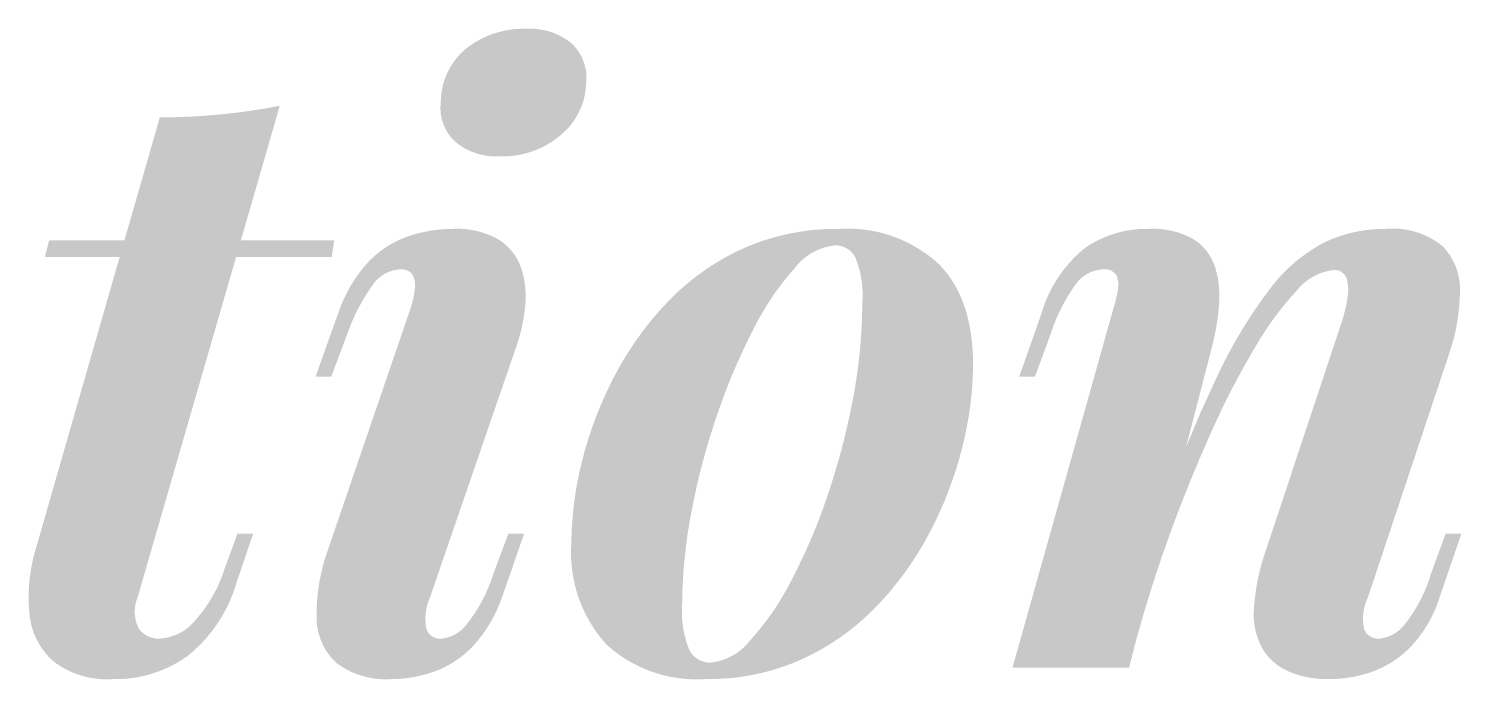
# Model space of a CAD drawing. Header units: millimetres. Extents: x 1235 to 1439, y 1033 to 1126.
# Drawn here: x 1348.49 to 1365.36, y 1067.16 to 1074.82 of the extents above; entities that cross this region are included whole.
import ezdxf

# ---------------------------------------------------------------- set-up
doc = ezdxf.new("R2010")
doc.units = ezdxf.units.MM
doc.layers.add('默认', color=18, linetype='Continuous', true_color=0x000000)

msp = doc.modelspace()

# ---------------------------------------------------------------- hatches: boundary and pattern name
at = {"layer": '默认'}
for points in [[(1353.343, 1073.955), (1353.343, 1073.977), (1353.344, 1074), (1353.345, 1074.022), (1353.348, 1074.045), (1353.35, 1074.067), (1353.354, 1074.09), (1353.358, 1074.113), (1353.362, 1074.135), (1353.368, 1074.158), (1353.374, 1074.18), (1353.38, 1074.203), (1353.388, 1074.225), (1353.396, 1074.247), (1353.404, 1074.268), (1353.413, 1074.29), (1353.423, 1074.311), (1353.434, 1074.332), (1353.445, 1074.353), (1353.456, 1074.373), (1353.468, 1074.393), (1353.481, 1074.413), (1353.494, 1074.432), (1353.508, 1074.451), (1353.522, 1074.469), (1353.537, 1074.487), (1353.552, 1074.504), (1353.567, 1074.521), (1353.583, 1074.537), (1353.6, 1074.553), (1353.616, 1074.568), (1353.633, 1074.583), (1353.65, 1074.597), (1353.668, 1074.611), (1353.687, 1074.624), (1353.706, 1074.637), (1353.725, 1074.65), (1353.744, 1074.662), (1353.764, 1074.674), (1353.784, 1074.685), (1353.804, 1074.697), (1353.825, 1074.707), (1353.846, 1074.717), (1353.867, 1074.727), (1353.888, 1074.737), (1353.91, 1074.746), (1353.931, 1074.754), (1353.953, 1074.762), (1353.975, 1074.769), (1353.998, 1074.776), (1354.02, 1074.783), (1354.042, 1074.789), (1354.065, 1074.795), (1354.088, 1074.8), (1354.111, 1074.804), (1354.133, 1074.808), (1354.156, 1074.812), (1354.179, 1074.815), (1354.202, 1074.818), (1354.225, 1074.82), (1354.248, 1074.821), (1354.271, 1074.822), (1354.294, 1074.823), (1354.317, 1074.823), (1354.339, 1074.823), (1354.357, 1074.824), (1354.375, 1074.825), (1354.393, 1074.825), (1354.411, 1074.825), (1354.43, 1074.824), (1354.448, 1074.823), (1354.466, 1074.821), (1354.484, 1074.82), (1354.503, 1074.817), (1354.521, 1074.814), (1354.539, 1074.811), (1354.557, 1074.807), (1354.575, 1074.803), (1354.593, 1074.799), (1354.611, 1074.794), (1354.629, 1074.788), (1354.646, 1074.783), (1354.664, 1074.776), (1354.681, 1074.77), (1354.698, 1074.763), (1354.715, 1074.755), (1354.732, 1074.747), (1354.748, 1074.739), (1354.765, 1074.731), (1354.781, 1074.722), (1354.796, 1074.712), (1354.812, 1074.703), (1354.827, 1074.693), (1354.842, 1074.682), (1354.857, 1074.672), (1354.871, 1074.661), (1354.885, 1074.65), (1354.896, 1074.639), (1354.907, 1074.627), (1354.918, 1074.615), (1354.928, 1074.603), (1354.939, 1074.591), (1354.948, 1074.578), (1354.958, 1074.565), (1354.967, 1074.551), (1354.976, 1074.537), (1354.984, 1074.523), (1354.992, 1074.509), (1354.999, 1074.494), (1355.007, 1074.479), (1355.013, 1074.464), (1355.02, 1074.449), (1355.025, 1074.433), (1355.031, 1074.418), (1355.035, 1074.402), (1355.04, 1074.386), (1355.044, 1074.37), (1355.047, 1074.354), (1355.05, 1074.337), (1355.053, 1074.321), (1355.055, 1074.305), (1355.056, 1074.289), (1355.057, 1074.272), (1355.058, 1074.256), (1355.058, 1074.24), (1355.057, 1074.224), (1355.056, 1074.208), (1355.055, 1074.192), (1355.053, 1074.177), (1355.052, 1074.155), (1355.051, 1074.134), (1355.049, 1074.112), (1355.046, 1074.09), (1355.042, 1074.068), (1355.038, 1074.046), (1355.034, 1074.025), (1355.029, 1074.003), (1355.023, 1073.981), (1355.017, 1073.96), (1355.01, 1073.939), (1355.002, 1073.917), (1354.994, 1073.896), (1354.985, 1073.876), (1354.976, 1073.855), (1354.966, 1073.835), (1354.955, 1073.815), (1354.944, 1073.795), (1354.933, 1073.776), (1354.921, 1073.757), (1354.908, 1073.738), (1354.895, 1073.719), (1354.882, 1073.702), (1354.868, 1073.684), (1354.854, 1073.667), (1354.839, 1073.65), (1354.824, 1073.634), (1354.808, 1073.619), (1354.792, 1073.603), (1354.776, 1073.589), (1354.76, 1073.575), (1354.743, 1073.561), (1354.725, 1073.546), (1354.707, 1073.532), (1354.688, 1073.519), (1354.669, 1073.505), (1354.65, 1073.492), (1354.63, 1073.48), (1354.61, 1073.468), (1354.589, 1073.456), (1354.569, 1073.444), (1354.548, 1073.434), (1354.526, 1073.423), (1354.505, 1073.413), (1354.483, 1073.404), (1354.461, 1073.395), (1354.439, 1073.386), (1354.417, 1073.378), (1354.394, 1073.371), (1354.372, 1073.364), (1354.349, 1073.357), (1354.326, 1073.351), (1354.303, 1073.346), (1354.28, 1073.341), (1354.256, 1073.337), (1354.233, 1073.333), (1354.21, 1073.329), (1354.187, 1073.327), (1354.163, 1073.324), (1354.14, 1073.322), (1354.117, 1073.321), (1354.094, 1073.32), (1354.07, 1073.32), (1354.047, 1073.321), (1354.03, 1073.32), (1354.012, 1073.319), (1353.994, 1073.319), (1353.976, 1073.319), (1353.958, 1073.32), (1353.941, 1073.321), (1353.923, 1073.323), (1353.905, 1073.324), (1353.887, 1073.327), (1353.869, 1073.33), (1353.851, 1073.333), (1353.833, 1073.337), (1353.815, 1073.341), (1353.798, 1073.345), (1353.78, 1073.35), (1353.763, 1073.356), (1353.745, 1073.362), (1353.728, 1073.368), (1353.711, 1073.374), (1353.694, 1073.382), (1353.678, 1073.389), (1353.661, 1073.397), (1353.645, 1073.405), (1353.629, 1073.413), (1353.613, 1073.422), (1353.598, 1073.432), (1353.583, 1073.441), (1353.568, 1073.451), (1353.553, 1073.461), (1353.539, 1073.472), (1353.525, 1073.483), (1353.511, 1073.494), (1353.5, 1073.504), (1353.489, 1073.516), (1353.479, 1073.527), (1353.468, 1073.539), (1353.458, 1073.551), (1353.449, 1073.563), (1353.439, 1073.576), (1353.43, 1073.589), (1353.421, 1073.603), (1353.413, 1073.617), (1353.405, 1073.631), (1353.398, 1073.645), (1353.391, 1073.659), (1353.384, 1073.674), (1353.378, 1073.689), (1353.372, 1073.704), (1353.367, 1073.72), (1353.362, 1073.735), (1353.357, 1073.751), (1353.353, 1073.766), (1353.35, 1073.782), (1353.347, 1073.798), (1353.344, 1073.814), (1353.342, 1073.83), (1353.341, 1073.846), (1353.34, 1073.861), (1353.339, 1073.877), (1353.339, 1073.893), (1353.339, 1073.909), (1353.34, 1073.924), (1353.341, 1073.94)], [(1351.447, 1073.916), (1350.989, 1072.33), (1352.088, 1072.33), (1352.058, 1072.135), (1350.933, 1072.135), (1349.774, 1068.127), (1349.769, 1068.116), (1349.765, 1068.105), (1349.762, 1068.094), (1349.758, 1068.083), (1349.755, 1068.071), (1349.752, 1068.06), (1349.749, 1068.048), (1349.747, 1068.037), (1349.745, 1068.025), (1349.743, 1068.013), (1349.742, 1068.001), (1349.741, 1067.989), (1349.74, 1067.977), (1349.74, 1067.965), (1349.74, 1067.953), (1349.74, 1067.941), (1349.741, 1067.928), (1349.742, 1067.916), (1349.743, 1067.904), (1349.745, 1067.892), (1349.747, 1067.881), (1349.749, 1067.869), (1349.751, 1067.857), (1349.754, 1067.845), (1349.758, 1067.834), (1349.761, 1067.823), (1349.765, 1067.811), (1349.769, 1067.8), (1349.774, 1067.789), (1349.778, 1067.779), (1349.783, 1067.768), (1349.788, 1067.758), (1349.793, 1067.751), (1349.799, 1067.744), (1349.804, 1067.738), (1349.81, 1067.731), (1349.816, 1067.725), (1349.823, 1067.718), (1349.829, 1067.712), (1349.836, 1067.707), (1349.843, 1067.701), (1349.85, 1067.695), (1349.857, 1067.69), (1349.865, 1067.685), (1349.872, 1067.68), (1349.88, 1067.676), (1349.888, 1067.671), (1349.896, 1067.667), (1349.905, 1067.664), (1349.913, 1067.66), (1349.921, 1067.657), (1349.93, 1067.654), (1349.939, 1067.651), (1349.947, 1067.649), (1349.956, 1067.647), (1349.965, 1067.645), (1349.974, 1067.643), (1349.982, 1067.642), (1349.991, 1067.641), (1350, 1067.64), (1350.009, 1067.64), (1350.017, 1067.64), (1350.026, 1067.64), (1350.035, 1067.64), (1350.049, 1067.641), (1350.063, 1067.643), (1350.077, 1067.644), (1350.091, 1067.647), (1350.106, 1067.649), (1350.12, 1067.652), (1350.134, 1067.655), (1350.148, 1067.659), (1350.162, 1067.663), (1350.176, 1067.667), (1350.19, 1067.672), (1350.204, 1067.677), (1350.218, 1067.682), (1350.231, 1067.688), (1350.245, 1067.694), (1350.258, 1067.7), (1350.271, 1067.707), (1350.284, 1067.714), (1350.297, 1067.722), (1350.31, 1067.729), (1350.322, 1067.737), (1350.334, 1067.746), (1350.346, 1067.754), (1350.358, 1067.763), (1350.369, 1067.772), (1350.38, 1067.782), (1350.391, 1067.791), (1350.402, 1067.801), (1350.412, 1067.811), (1350.422, 1067.821), (1350.432, 1067.832), (1350.441, 1067.842), (1350.471, 1067.877), (1350.5, 1067.912), (1350.529, 1067.947), (1350.556, 1067.984), (1350.582, 1068.022), (1350.608, 1068.06), (1350.632, 1068.099), (1350.655, 1068.138), (1350.677, 1068.178), (1350.699, 1068.219), (1350.719, 1068.26), (1350.737, 1068.302), (1350.755, 1068.344), (1350.772, 1068.387), (1350.787, 1068.43), (1350.801, 1068.473), (1350.949, 1068.876), (1351.134, 1068.876), (1350.941, 1068.309), (1350.932, 1068.278), (1350.922, 1068.247), (1350.912, 1068.216), (1350.901, 1068.186), (1350.889, 1068.155), (1350.877, 1068.125), (1350.864, 1068.094), (1350.851, 1068.064), (1350.837, 1068.034), (1350.822, 1068.005), (1350.807, 1067.975), (1350.791, 1067.946), (1350.775, 1067.917), (1350.758, 1067.889), (1350.741, 1067.861), (1350.723, 1067.833), (1350.704, 1067.805), (1350.685, 1067.778), (1350.666, 1067.751), (1350.646, 1067.725), (1350.625, 1067.699), (1350.604, 1067.673), (1350.583, 1067.648), (1350.561, 1067.624), (1350.538, 1067.599), (1350.516, 1067.576), (1350.492, 1067.552), (1350.469, 1067.53), (1350.445, 1067.507), (1350.421, 1067.485), (1350.396, 1067.464), (1350.371, 1067.443), (1350.347, 1067.426), (1350.323, 1067.41), (1350.299, 1067.393), (1350.274, 1067.378), (1350.248, 1067.362), (1350.223, 1067.348), (1350.197, 1067.333), (1350.17, 1067.32), (1350.144, 1067.306), (1350.117, 1067.294), (1350.089, 1067.282), (1350.062, 1067.27), (1350.034, 1067.259), (1350.006, 1067.248), (1349.977, 1067.239), (1349.949, 1067.229), (1349.92, 1067.221), (1349.891, 1067.212), (1349.862, 1067.205), (1349.833, 1067.198), (1349.804, 1067.192), (1349.774, 1067.186), (1349.745, 1067.181), (1349.715, 1067.177), (1349.686, 1067.173), (1349.656, 1067.17), (1349.627, 1067.167), (1349.597, 1067.165), (1349.568, 1067.164), (1349.538, 1067.163), (1349.509, 1067.163), (1349.48, 1067.163), (1349.457, 1067.162), (1349.435, 1067.161), (1349.412, 1067.161), (1349.389, 1067.161), (1349.366, 1067.162), (1349.343, 1067.163), (1349.32, 1067.165), (1349.297, 1067.167), (1349.274, 1067.17), (1349.251, 1067.173), (1349.228, 1067.177), (1349.205, 1067.181), (1349.183, 1067.186), (1349.16, 1067.192), (1349.137, 1067.197), (1349.115, 1067.204), (1349.093, 1067.211), (1349.071, 1067.218), (1349.049, 1067.226), (1349.027, 1067.234), (1349.006, 1067.243), (1348.984, 1067.252), (1348.963, 1067.262), (1348.942, 1067.272), (1348.922, 1067.283), (1348.902, 1067.294), (1348.882, 1067.305), (1348.862, 1067.317), (1348.843, 1067.33), (1348.824, 1067.342), (1348.805, 1067.355), (1348.787, 1067.369), (1348.772, 1067.382), (1348.758, 1067.395), (1348.744, 1067.409), (1348.73, 1067.423), (1348.716, 1067.438), (1348.703, 1067.453), (1348.69, 1067.468), (1348.678, 1067.484), (1348.665, 1067.5), (1348.653, 1067.516), (1348.642, 1067.532), (1348.631, 1067.549), (1348.62, 1067.567), (1348.61, 1067.584), (1348.6, 1067.602), (1348.59, 1067.62), (1348.581, 1067.638), (1348.573, 1067.656), (1348.564, 1067.675), (1348.557, 1067.694), (1348.549, 1067.713), (1348.543, 1067.732), (1348.536, 1067.751), (1348.531, 1067.77), (1348.525, 1067.789), (1348.52, 1067.809), (1348.516, 1067.828), (1348.512, 1067.848), (1348.509, 1067.867), (1348.506, 1067.887), (1348.503, 1067.907), (1348.501, 1067.926), (1348.497, 1067.975), (1348.493, 1068.025), (1348.491, 1068.074), (1348.491, 1068.124), (1348.491, 1068.174), (1348.493, 1068.224), (1348.496, 1068.273), (1348.5, 1068.323), (1348.506, 1068.373), (1348.513, 1068.422), (1348.521, 1068.471), (1348.53, 1068.52), (1348.54, 1068.569), (1348.552, 1068.617), (1348.565, 1068.665), (1348.579, 1068.712), (1349.562, 1072.135), (1348.682, 1072.135), (1348.731, 1072.33), (1349.618, 1072.33), (1350.035, 1073.78), (1350.212, 1073.782), (1350.39, 1073.788), (1350.567, 1073.799), (1350.744, 1073.814), (1350.921, 1073.833), (1351.097, 1073.857), (1351.273, 1073.884)], [(1352.132, 1071.464), (1352.146, 1071.505), (1352.162, 1071.546), (1352.178, 1071.587), (1352.195, 1071.627), (1352.214, 1071.667), (1352.233, 1071.706), (1352.254, 1071.745), (1352.275, 1071.783), (1352.297, 1071.821), (1352.321, 1071.858), (1352.345, 1071.894), (1352.37, 1071.93), (1352.396, 1071.965), (1352.423, 1072), (1352.451, 1072.033), (1352.48, 1072.066), (1352.504, 1072.092), (1352.529, 1072.116), (1352.555, 1072.14), (1352.582, 1072.164), (1352.609, 1072.186), (1352.637, 1072.208), (1352.666, 1072.229), (1352.695, 1072.249), (1352.725, 1072.268), (1352.756, 1072.286), (1352.787, 1072.303), (1352.818, 1072.319), (1352.85, 1072.335), (1352.882, 1072.349), (1352.915, 1072.362), (1352.948, 1072.375), (1352.98, 1072.386), (1353.013, 1072.396), (1353.045, 1072.406), (1353.078, 1072.415), (1353.112, 1072.423), (1353.145, 1072.43), (1353.179, 1072.437), (1353.212, 1072.443), (1353.246, 1072.449), (1353.28, 1072.453), (1353.314, 1072.457), (1353.348, 1072.461), (1353.382, 1072.463), (1353.417, 1072.465), (1353.451, 1072.466), (1353.485, 1072.466), (1353.502, 1072.467), (1353.519, 1072.468), (1353.537, 1072.468), (1353.554, 1072.468), (1353.572, 1072.467), (1353.589, 1072.467), (1353.607, 1072.466), (1353.624, 1072.464), (1353.642, 1072.463), (1353.659, 1072.461), (1353.677, 1072.458), (1353.694, 1072.456), (1353.712, 1072.453), (1353.729, 1072.449), (1353.746, 1072.446), (1353.764, 1072.442), (1353.781, 1072.438), (1353.798, 1072.433), (1353.815, 1072.428), (1353.832, 1072.423), (1353.848, 1072.418), (1353.865, 1072.412), (1353.882, 1072.406), (1353.898, 1072.4), (1353.914, 1072.393), (1353.931, 1072.387), (1353.947, 1072.379), (1353.962, 1072.372), (1353.978, 1072.364), (1353.993, 1072.356), (1354.009, 1072.348), (1354.024, 1072.34), (1354.035, 1072.333), (1354.046, 1072.325), (1354.057, 1072.318), (1354.068, 1072.31), (1354.078, 1072.302), (1354.089, 1072.293), (1354.099, 1072.285), (1354.109, 1072.276), (1354.119, 1072.267), (1354.129, 1072.258), (1354.138, 1072.248), (1354.148, 1072.239), (1354.157, 1072.229), (1354.166, 1072.219), (1354.175, 1072.209), (1354.183, 1072.198), (1354.191, 1072.187), (1354.2, 1072.177), (1354.207, 1072.166), (1354.215, 1072.155), (1354.222, 1072.143), (1354.23, 1072.132), (1354.236, 1072.12), (1354.243, 1072.109), (1354.249, 1072.097), (1354.256, 1072.085), (1354.261, 1072.073), (1354.267, 1072.061), (1354.272, 1072.049), (1354.277, 1072.036), (1354.282, 1072.024), (1354.287, 1072.012), (1354.295, 1071.985), (1354.303, 1071.959), (1354.31, 1071.932), (1354.317, 1071.905), (1354.322, 1071.877), (1354.327, 1071.85), (1354.332, 1071.822), (1354.335, 1071.795), (1354.338, 1071.767), (1354.34, 1071.739), (1354.341, 1071.711), (1354.342, 1071.683), (1354.342, 1071.655), (1354.341, 1071.627), (1354.34, 1071.6), (1354.337, 1071.572), (1354.331, 1071.512), (1354.324, 1071.453), (1354.314, 1071.394), (1354.303, 1071.335), (1354.29, 1071.276), (1354.275, 1071.218), (1354.258, 1071.161), (1354.24, 1071.104), (1353.216, 1068.127), (1353.212, 1068.116), (1353.207, 1068.105), (1353.203, 1068.094), (1353.199, 1068.083), (1353.195, 1068.072), (1353.191, 1068.06), (1353.188, 1068.049), (1353.184, 1068.038), (1353.181, 1068.026), (1353.178, 1068.014), (1353.176, 1068.003), (1353.173, 1067.991), (1353.171, 1067.979), (1353.169, 1067.967), (1353.168, 1067.955), (1353.166, 1067.944), (1353.165, 1067.932), (1353.164, 1067.92), (1353.163, 1067.908), (1353.162, 1067.896), (1353.162, 1067.884), (1353.162, 1067.872), (1353.162, 1067.86), (1353.163, 1067.848), (1353.163, 1067.836), (1353.164, 1067.824), (1353.165, 1067.812), (1353.166, 1067.8), (1353.168, 1067.789), (1353.169, 1067.777), (1353.171, 1067.765), (1353.174, 1067.754), (1353.175, 1067.751), (1353.176, 1067.748), (1353.177, 1067.745), (1353.178, 1067.742), (1353.18, 1067.738), (1353.181, 1067.735), (1353.183, 1067.732), (1353.184, 1067.729), (1353.186, 1067.726), (1353.187, 1067.723), (1353.189, 1067.72), (1353.191, 1067.717), (1353.193, 1067.714), (1353.195, 1067.712), (1353.197, 1067.709), (1353.199, 1067.706), (1353.201, 1067.703), (1353.204, 1067.7), (1353.206, 1067.698), (1353.208, 1067.695), (1353.211, 1067.692), (1353.213, 1067.69), (1353.216, 1067.687), (1353.218, 1067.685), (1353.221, 1067.682), (1353.224, 1067.68), (1353.227, 1067.677), (1353.229, 1067.675), (1353.232, 1067.673), (1353.235, 1067.671), (1353.238, 1067.669), (1353.241, 1067.667), (1353.244, 1067.665), (1353.248, 1067.663), (1353.251, 1067.661), (1353.254, 1067.659), (1353.257, 1067.658), (1353.26, 1067.656), (1353.264, 1067.654), (1353.267, 1067.653), (1353.27, 1067.652), (1353.274, 1067.65), (1353.277, 1067.649), (1353.281, 1067.648), (1353.284, 1067.647), (1353.287, 1067.646), (1353.291, 1067.645), (1353.294, 1067.644), (1353.298, 1067.643), (1353.301, 1067.642), (1353.305, 1067.642), (1353.308, 1067.641), (1353.312, 1067.641), (1353.315, 1067.64), (1353.318, 1067.64), (1353.322, 1067.64), (1353.325, 1067.64), (1353.329, 1067.639), (1353.332, 1067.639), (1353.335, 1067.639), (1353.339, 1067.639), (1353.342, 1067.64), (1353.345, 1067.64), (1353.349, 1067.64), (1353.358, 1067.641), (1353.368, 1067.642), (1353.378, 1067.644), (1353.388, 1067.646), (1353.398, 1067.648), (1353.408, 1067.65), (1353.418, 1067.653), (1353.428, 1067.656), (1353.438, 1067.659), (1353.447, 1067.662), (1353.457, 1067.665), (1353.466, 1067.669), (1353.476, 1067.673), (1353.485, 1067.677), (1353.495, 1067.682), (1353.504, 1067.686), (1353.513, 1067.691), (1353.522, 1067.696), (1353.531, 1067.702), (1353.539, 1067.707), (1353.548, 1067.713), (1353.556, 1067.719), (1353.565, 1067.725), (1353.573, 1067.731), (1353.581, 1067.737), (1353.588, 1067.744), (1353.596, 1067.751), (1353.603, 1067.758), (1353.61, 1067.765), (1353.617, 1067.772), (1353.624, 1067.779), (1353.631, 1067.787), (1353.658, 1067.821), (1353.685, 1067.856), (1353.71, 1067.892), (1353.735, 1067.928), (1353.759, 1067.965), (1353.782, 1068.003), (1353.805, 1068.041), (1353.826, 1068.08), (1353.846, 1068.119), (1353.866, 1068.159), (1353.884, 1068.199), (1353.902, 1068.239), (1353.918, 1068.28), (1353.934, 1068.322), (1353.948, 1068.363), (1353.962, 1068.405), (1354.139, 1068.876), (1354.324, 1068.876), (1354.077, 1068.165), (1354.062, 1068.123), (1354.047, 1068.082), (1354.031, 1068.04), (1354.013, 1067.999), (1353.995, 1067.959), (1353.975, 1067.919), (1353.954, 1067.879), (1353.932, 1067.84), (1353.909, 1067.801), (1353.886, 1067.764), (1353.861, 1067.727), (1353.835, 1067.69), (1353.808, 1067.654), (1353.78, 1067.62), (1353.752, 1067.586), (1353.722, 1067.552), (1353.698, 1067.528), (1353.673, 1067.504), (1353.648, 1067.48), (1353.621, 1067.457), (1353.594, 1067.435), (1353.566, 1067.414), (1353.538, 1067.394), (1353.509, 1067.374), (1353.479, 1067.355), (1353.449, 1067.337), (1353.419, 1067.321), (1353.388, 1067.304), (1353.356, 1067.289), (1353.325, 1067.275), (1353.292, 1067.262), (1353.26, 1067.25), (1353.23, 1067.24), (1353.2, 1067.23), (1353.17, 1067.221), (1353.139, 1067.213), (1353.108, 1067.205), (1353.077, 1067.198), (1353.046, 1067.191), (1353.015, 1067.186), (1352.984, 1067.181), (1352.952, 1067.176), (1352.921, 1067.172), (1352.889, 1067.169), (1352.858, 1067.167), (1352.826, 1067.165), (1352.795, 1067.164), (1352.763, 1067.163), (1352.742, 1067.162), (1352.721, 1067.161), (1352.7, 1067.161), (1352.679, 1067.161), (1352.657, 1067.161), (1352.636, 1067.163), (1352.615, 1067.164), (1352.594, 1067.166), (1352.572, 1067.168), (1352.551, 1067.171), (1352.53, 1067.175), (1352.509, 1067.179), (1352.488, 1067.183), (1352.467, 1067.188), (1352.446, 1067.193), (1352.425, 1067.199), (1352.404, 1067.205), (1352.384, 1067.212), (1352.363, 1067.219), (1352.343, 1067.227), (1352.323, 1067.235), (1352.303, 1067.243), (1352.284, 1067.252), (1352.264, 1067.261), (1352.245, 1067.271), (1352.227, 1067.281), (1352.208, 1067.291), (1352.19, 1067.302), (1352.172, 1067.313), (1352.154, 1067.325), (1352.137, 1067.337), (1352.12, 1067.349), (1352.106, 1067.362), (1352.093, 1067.374), (1352.08, 1067.388), (1352.067, 1067.401), (1352.055, 1067.415), (1352.043, 1067.43), (1352.031, 1067.444), (1352.02, 1067.46), (1352.009, 1067.475), (1351.998, 1067.491), (1351.988, 1067.507), (1351.978, 1067.523), (1351.969, 1067.54), (1351.96, 1067.557), (1351.952, 1067.574), (1351.944, 1067.591), (1351.936, 1067.609), (1351.929, 1067.627), (1351.922, 1067.645), (1351.916, 1067.663), (1351.911, 1067.681), (1351.905, 1067.699), (1351.901, 1067.718), (1351.897, 1067.736), (1351.893, 1067.755), (1351.89, 1067.773), (1351.887, 1067.792), (1351.885, 1067.81), (1351.883, 1067.829), (1351.882, 1067.847), (1351.882, 1067.866), (1351.881, 1067.884), (1351.881, 1067.937), (1351.882, 1067.989), (1351.884, 1068.042), (1351.887, 1068.095), (1351.892, 1068.148), (1351.898, 1068.2), (1351.905, 1068.253), (1351.913, 1068.305), (1351.923, 1068.357), (1351.934, 1068.409), (1351.946, 1068.46), (1351.959, 1068.512), (1351.973, 1068.563), (1351.989, 1068.613), (1352.006, 1068.663), (1352.023, 1068.712), (1352.977, 1071.503), (1352.996, 1071.562), (1353.004, 1071.59), (1353.011, 1071.617), (1353.018, 1071.643), (1353.023, 1071.668), (1353.028, 1071.693), (1353.032, 1071.716), (1353.035, 1071.738), (1353.037, 1071.76), (1353.038, 1071.77), (1353.038, 1071.78), (1353.038, 1071.79), (1353.039, 1071.799), (1353.038, 1071.809), (1353.038, 1071.818), (1353.038, 1071.827), (1353.037, 1071.836), (1353.036, 1071.844), (1353.035, 1071.852), (1353.034, 1071.86), (1353.032, 1071.868), (1353.03, 1071.875), (1353.029, 1071.879), (1353.028, 1071.883), (1353.027, 1071.886), (1353.026, 1071.89), (1353.025, 1071.893), (1353.024, 1071.896), (1353.022, 1071.9), (1353.021, 1071.903), (1353.02, 1071.906), (1353.018, 1071.909), (1353.017, 1071.912), (1353.015, 1071.915), (1353.013, 1071.918), (1353.012, 1071.921), (1353.01, 1071.924), (1353.008, 1071.927), (1353.007, 1071.929), (1353.005, 1071.932), (1353.003, 1071.935), (1353.001, 1071.937), (1352.999, 1071.94), (1352.997, 1071.942), (1352.995, 1071.944), (1352.992, 1071.947), (1352.99, 1071.949), (1352.988, 1071.951), (1352.985, 1071.953), (1352.983, 1071.955), (1352.981, 1071.957), (1352.978, 1071.959), (1352.976, 1071.961), (1352.973, 1071.963), (1352.97, 1071.964), (1352.968, 1071.966), (1352.965, 1071.968), (1352.962, 1071.969), (1352.959, 1071.971), (1352.956, 1071.972), (1352.953, 1071.974), (1352.95, 1071.975), (1352.947, 1071.976), (1352.944, 1071.978), (1352.941, 1071.979), (1352.937, 1071.98), (1352.934, 1071.981), (1352.931, 1071.982), (1352.927, 1071.983), (1352.924, 1071.984), (1352.92, 1071.984), (1352.917, 1071.985), (1352.913, 1071.986), (1352.91, 1071.986), (1352.906, 1071.987), (1352.902, 1071.988), (1352.894, 1071.988), (1352.886, 1071.989), (1352.878, 1071.989), (1352.87, 1071.989), (1352.858, 1071.989), (1352.847, 1071.988), (1352.835, 1071.986), (1352.824, 1071.985), (1352.812, 1071.983), (1352.8, 1071.981), (1352.789, 1071.978), (1352.777, 1071.975), (1352.766, 1071.972), (1352.754, 1071.968), (1352.743, 1071.964), (1352.732, 1071.959), (1352.721, 1071.955), (1352.71, 1071.95), (1352.699, 1071.944), (1352.688, 1071.939), (1352.677, 1071.933), (1352.667, 1071.927), (1352.657, 1071.92), (1352.647, 1071.913), (1352.637, 1071.906), (1352.628, 1071.899), (1352.618, 1071.891), (1352.609, 1071.883), (1352.601, 1071.875), (1352.592, 1071.867), (1352.584, 1071.858), (1352.576, 1071.85), (1352.568, 1071.841), (1352.561, 1071.832), (1352.554, 1071.823), (1352.547, 1071.813), (1352.523, 1071.78), (1352.499, 1071.745), (1352.477, 1071.711), (1352.454, 1071.675), (1352.433, 1071.64), (1352.412, 1071.604), (1352.392, 1071.567), (1352.372, 1071.53), (1352.353, 1071.493), (1352.335, 1071.456), (1352.318, 1071.418), (1352.301, 1071.38), (1352.285, 1071.341), (1352.27, 1071.303), (1352.255, 1071.264), (1352.241, 1071.225), (1352.053, 1070.725), (1351.868, 1070.725)], [(1360.413, 1071.464), (1360.421, 1071.492), (1360.43, 1071.52), (1360.439, 1071.548), (1360.449, 1071.576), (1360.46, 1071.603), (1360.471, 1071.631), (1360.482, 1071.658), (1360.495, 1071.685), (1360.507, 1071.712), (1360.521, 1071.738), (1360.534, 1071.765), (1360.548, 1071.791), (1360.563, 1071.817), (1360.579, 1071.843), (1360.594, 1071.868), (1360.611, 1071.893), (1360.627, 1071.918), (1360.645, 1071.942), (1360.662, 1071.966), (1360.68, 1071.99), (1360.699, 1072.013), (1360.718, 1072.036), (1360.737, 1072.059), (1360.757, 1072.081), (1360.777, 1072.103), (1360.798, 1072.124), (1360.819, 1072.145), (1360.84, 1072.165), (1360.862, 1072.185), (1360.884, 1072.205), (1360.906, 1072.224), (1360.929, 1072.242), (1360.949, 1072.256), (1360.969, 1072.269), (1360.99, 1072.282), (1361.011, 1072.295), (1361.033, 1072.307), (1361.055, 1072.319), (1361.077, 1072.33), (1361.099, 1072.341), (1361.121, 1072.352), (1361.144, 1072.362), (1361.167, 1072.372), (1361.19, 1072.381), (1361.214, 1072.39), (1361.237, 1072.398), (1361.261, 1072.406), (1361.285, 1072.413), (1361.309, 1072.42), (1361.333, 1072.427), (1361.357, 1072.433), (1361.381, 1072.438), (1361.406, 1072.443), (1361.43, 1072.448), (1361.455, 1072.452), (1361.479, 1072.455), (1361.504, 1072.458), (1361.529, 1072.461), (1361.553, 1072.463), (1361.578, 1072.465), (1361.602, 1072.466), (1361.627, 1072.466), (1361.651, 1072.467), (1361.676, 1072.466), (1361.693, 1072.467), (1361.71, 1072.468), (1361.727, 1072.468), (1361.744, 1072.468), (1361.762, 1072.468), (1361.779, 1072.467), (1361.796, 1072.466), (1361.813, 1072.465), (1361.831, 1072.463), (1361.848, 1072.461), (1361.865, 1072.459), (1361.882, 1072.456), (1361.899, 1072.453), (1361.916, 1072.45), (1361.933, 1072.447), (1361.95, 1072.443), (1361.967, 1072.439), (1361.984, 1072.434), (1362.001, 1072.43), (1362.018, 1072.425), (1362.034, 1072.419), (1362.051, 1072.414), (1362.067, 1072.408), (1362.083, 1072.402), (1362.099, 1072.395), (1362.115, 1072.389), (1362.131, 1072.382), (1362.146, 1072.374), (1362.162, 1072.367), (1362.177, 1072.359), (1362.192, 1072.351), (1362.207, 1072.343), (1362.218, 1072.336), (1362.229, 1072.328), (1362.239, 1072.321), (1362.25, 1072.313), (1362.26, 1072.305), (1362.27, 1072.297), (1362.28, 1072.288), (1362.29, 1072.28), (1362.299, 1072.271), (1362.309, 1072.261), (1362.318, 1072.252), (1362.327, 1072.242), (1362.336, 1072.232), (1362.345, 1072.222), (1362.353, 1072.212), (1362.361, 1072.202), (1362.369, 1072.191), (1362.377, 1072.18), (1362.385, 1072.17), (1362.392, 1072.158), (1362.399, 1072.147), (1362.406, 1072.136), (1362.412, 1072.124), (1362.418, 1072.113), (1362.424, 1072.101), (1362.43, 1072.089), (1362.435, 1072.077), (1362.44, 1072.065), (1362.445, 1072.053), (1362.45, 1072.041), (1362.454, 1072.029), (1362.458, 1072.017), (1362.466, 1071.99), (1362.473, 1071.963), (1362.48, 1071.936), (1362.486, 1071.909), (1362.491, 1071.882), (1362.496, 1071.854), (1362.499, 1071.826), (1362.503, 1071.799), (1362.505, 1071.771), (1362.507, 1071.743), (1362.509, 1071.715), (1362.509, 1071.687), (1362.509, 1071.659), (1362.508, 1071.631), (1362.507, 1071.604), (1362.505, 1071.576), (1362.5, 1071.516), (1362.494, 1071.457), (1362.486, 1071.398), (1362.477, 1071.338), (1362.467, 1071.279), (1362.455, 1071.221), (1362.443, 1071.162), (1362.429, 1071.104), (1362.116, 1069.893), (1362.284, 1070.295), (1362.465, 1070.69), (1362.532, 1070.832), (1362.603, 1070.972), (1362.678, 1071.11), (1362.757, 1071.246), (1362.84, 1071.38), (1362.926, 1071.511), (1363.016, 1071.64), (1363.109, 1071.766), (1363.141, 1071.808), (1363.175, 1071.849), (1363.21, 1071.889), (1363.246, 1071.928), (1363.283, 1071.967), (1363.321, 1072.004), (1363.361, 1072.04), (1363.401, 1072.076), (1363.442, 1072.109), (1363.485, 1072.142), (1363.528, 1072.174), (1363.572, 1072.204), (1363.617, 1072.233), (1363.662, 1072.261), (1363.708, 1072.287), (1363.755, 1072.312), (1363.796, 1072.33), (1363.838, 1072.348), (1363.881, 1072.364), (1363.924, 1072.379), (1363.967, 1072.393), (1364.011, 1072.406), (1364.055, 1072.418), (1364.099, 1072.428), (1364.144, 1072.437), (1364.189, 1072.445), (1364.234, 1072.452), (1364.279, 1072.457), (1364.325, 1072.461), (1364.37, 1072.464), (1364.415, 1072.466), (1364.461, 1072.466), (1364.483, 1072.468), (1364.505, 1072.47), (1364.527, 1072.47), (1364.55, 1072.471), (1364.572, 1072.47), (1364.595, 1072.47), (1364.617, 1072.468), (1364.64, 1072.466), (1364.663, 1072.464), (1364.685, 1072.461), (1364.708, 1072.457), (1364.73, 1072.453), (1364.753, 1072.448), (1364.775, 1072.443), (1364.797, 1072.437), (1364.819, 1072.431), (1364.841, 1072.424), (1364.863, 1072.417), (1364.885, 1072.409), (1364.906, 1072.4), (1364.927, 1072.391), (1364.948, 1072.382), (1364.968, 1072.372), (1364.989, 1072.361), (1365.008, 1072.35), (1365.028, 1072.339), (1365.047, 1072.327), (1365.066, 1072.315), (1365.085, 1072.302), (1365.103, 1072.289), (1365.121, 1072.276), (1365.138, 1072.262), (1365.15, 1072.249), (1365.162, 1072.235), (1365.174, 1072.221), (1365.186, 1072.207), (1365.197, 1072.192), (1365.207, 1072.177), (1365.218, 1072.162), (1365.228, 1072.146), (1365.238, 1072.131), (1365.247, 1072.114), (1365.256, 1072.098), (1365.265, 1072.081), (1365.273, 1072.065), (1365.28, 1072.047), (1365.288, 1072.03), (1365.295, 1072.013), (1365.301, 1071.995), (1365.307, 1071.977), (1365.312, 1071.959), (1365.317, 1071.941), (1365.322, 1071.923), (1365.326, 1071.905), (1365.33, 1071.886), (1365.333, 1071.868), (1365.336, 1071.85), (1365.338, 1071.831), (1365.339, 1071.813), (1365.341, 1071.795), (1365.342, 1071.776), (1365.342, 1071.758), (1365.342, 1071.74), (1365.341, 1071.722), (1365.34, 1071.676), (1365.338, 1071.63), (1365.335, 1071.584), (1365.331, 1071.538), (1365.327, 1071.492), (1365.321, 1071.446), (1365.314, 1071.4), (1365.307, 1071.354), (1365.298, 1071.309), (1365.289, 1071.263), (1365.279, 1071.218), (1365.267, 1071.173), (1365.255, 1071.129), (1365.242, 1071.085), (1365.228, 1071.041), (1365.214, 1070.997), (1364.258, 1068.127), (1364.253, 1068.116), (1364.248, 1068.105), (1364.244, 1068.094), (1364.239, 1068.083), (1364.235, 1068.071), (1364.231, 1068.06), (1364.227, 1068.049), (1364.223, 1068.037), (1364.22, 1068.025), (1364.217, 1068.014), (1364.214, 1068.002), (1364.212, 1067.99), (1364.209, 1067.978), (1364.207, 1067.966), (1364.206, 1067.954), (1364.204, 1067.942), (1364.203, 1067.929), (1364.202, 1067.917), (1364.201, 1067.905), (1364.2, 1067.893), (1364.2, 1067.881), (1364.2, 1067.868), (1364.201, 1067.856), (1364.201, 1067.844), (1364.202, 1067.832), (1364.203, 1067.82), (1364.204, 1067.808), (1364.206, 1067.796), (1364.208, 1067.784), (1364.21, 1067.772), (1364.212, 1067.761), (1364.214, 1067.749), (1364.216, 1067.746), (1364.217, 1067.743), (1364.218, 1067.74), (1364.22, 1067.737), (1364.221, 1067.734), (1364.223, 1067.731), (1364.225, 1067.728), (1364.226, 1067.725), (1364.228, 1067.723), (1364.23, 1067.72), (1364.232, 1067.717), (1364.234, 1067.714), (1364.236, 1067.711), (1364.238, 1067.709), (1364.24, 1067.706), (1364.242, 1067.703), (1364.245, 1067.7), (1364.247, 1067.698), (1364.249, 1067.695), (1364.252, 1067.693), (1364.254, 1067.69), (1364.257, 1067.688), (1364.259, 1067.685), (1364.262, 1067.683), (1364.265, 1067.681), (1364.268, 1067.679), (1364.27, 1067.676), (1364.273, 1067.674), (1364.276, 1067.672), (1364.279, 1067.67), (1364.282, 1067.668), (1364.285, 1067.666), (1364.288, 1067.664), (1364.291, 1067.663), (1364.294, 1067.661), (1364.297, 1067.659), (1364.301, 1067.658), (1364.304, 1067.656), (1364.307, 1067.655), (1364.31, 1067.653), (1364.314, 1067.652), (1364.317, 1067.651), (1364.32, 1067.649), (1364.324, 1067.648), (1364.327, 1067.647), (1364.33, 1067.646), (1364.334, 1067.645), (1364.337, 1067.644), (1364.341, 1067.644), (1364.344, 1067.643), (1364.347, 1067.642), (1364.351, 1067.642), (1364.354, 1067.641), (1364.357, 1067.641), (1364.361, 1067.64), (1364.364, 1067.64), (1364.368, 1067.64), (1364.371, 1067.64), (1364.374, 1067.64), (1364.378, 1067.64), (1364.381, 1067.64), (1364.384, 1067.64), (1364.387, 1067.64), (1364.391, 1067.64), (1364.4, 1067.641), (1364.41, 1067.643), (1364.42, 1067.644), (1364.43, 1067.646), (1364.44, 1067.648), (1364.449, 1067.65), (1364.459, 1067.653), (1364.469, 1067.655), (1364.478, 1067.658), (1364.488, 1067.662), (1364.498, 1067.665), (1364.507, 1067.669), (1364.516, 1067.673), (1364.526, 1067.677), (1364.535, 1067.681), (1364.544, 1067.685), (1364.553, 1067.69), (1364.562, 1067.695), (1364.571, 1067.7), (1364.579, 1067.706), (1364.588, 1067.711), (1364.596, 1067.717), (1364.604, 1067.723), (1364.613, 1067.729), (1364.62, 1067.735), (1364.628, 1067.741), (1364.636, 1067.748), (1364.643, 1067.755), (1364.65, 1067.762), (1364.657, 1067.769), (1364.664, 1067.776), (1364.671, 1067.783), (1364.698, 1067.817), (1364.725, 1067.852), (1364.751, 1067.888), (1364.776, 1067.925), (1364.801, 1067.962), (1364.824, 1068), (1364.846, 1068.038), (1364.867, 1068.077), (1364.888, 1068.117), (1364.907, 1068.157), (1364.925, 1068.197), (1364.942, 1068.238), (1364.958, 1068.279), (1364.973, 1068.321), (1364.987, 1068.363), (1365, 1068.405), (1365.173, 1068.876), (1365.358, 1068.876), (1365.115, 1068.165), (1365.101, 1068.123), (1365.087, 1068.08), (1365.071, 1068.038), (1365.054, 1067.996), (1365.036, 1067.954), (1365.017, 1067.914), (1364.996, 1067.873), (1364.974, 1067.833), (1364.951, 1067.794), (1364.927, 1067.756), (1364.902, 1067.718), (1364.876, 1067.681), (1364.849, 1067.645), (1364.821, 1067.61), (1364.791, 1067.576), (1364.761, 1067.543), (1364.737, 1067.518), (1364.712, 1067.495), (1364.686, 1067.472), (1364.659, 1067.449), (1364.632, 1067.428), (1364.604, 1067.407), (1364.575, 1067.387), (1364.546, 1067.367), (1364.516, 1067.349), (1364.486, 1067.332), (1364.455, 1067.315), (1364.424, 1067.299), (1364.393, 1067.285), (1364.361, 1067.271), (1364.329, 1067.258), (1364.296, 1067.246), (1364.267, 1067.236), (1364.237, 1067.227), (1364.207, 1067.219), (1364.177, 1067.211), (1364.147, 1067.203), (1364.117, 1067.196), (1364.086, 1067.19), (1364.056, 1067.185), (1364.025, 1067.18), (1363.994, 1067.176), (1363.963, 1067.172), (1363.932, 1067.169), (1363.902, 1067.167), (1363.871, 1067.165), (1363.84, 1067.164), (1363.809, 1067.163), (1363.779, 1067.163), (1363.749, 1067.163), (1363.719, 1067.164), (1363.689, 1067.166), (1363.659, 1067.169), (1363.629, 1067.172), (1363.6, 1067.176), (1363.57, 1067.181), (1363.54, 1067.187), (1363.511, 1067.193), (1363.482, 1067.2), (1363.453, 1067.208), (1363.424, 1067.217), (1363.396, 1067.226), (1363.368, 1067.236), (1363.34, 1067.247), (1363.329, 1067.252), (1363.318, 1067.256), (1363.307, 1067.261), (1363.296, 1067.267), (1363.285, 1067.272), (1363.274, 1067.278), (1363.263, 1067.284), (1363.253, 1067.29), (1363.242, 1067.296), (1363.232, 1067.302), (1363.221, 1067.309), (1363.211, 1067.316), (1363.201, 1067.323), (1363.191, 1067.33), (1363.181, 1067.337), (1363.172, 1067.345), (1363.162, 1067.353), (1363.153, 1067.361), (1363.143, 1067.369), (1363.134, 1067.377), (1363.125, 1067.385), (1363.117, 1067.394), (1363.108, 1067.402), (1363.1, 1067.411), (1363.091, 1067.42), (1363.083, 1067.429), (1363.075, 1067.438), (1363.067, 1067.448), (1363.06, 1067.457), (1363.052, 1067.467), (1363.045, 1067.477), (1363.038, 1067.486), (1363.03, 1067.5), (1363.022, 1067.513), (1363.014, 1067.527), (1363.007, 1067.541), (1362.999, 1067.556), (1362.992, 1067.57), (1362.986, 1067.584), (1362.979, 1067.599), (1362.973, 1067.614), (1362.967, 1067.629), (1362.961, 1067.644), (1362.956, 1067.659), (1362.951, 1067.675), (1362.946, 1067.69), (1362.942, 1067.706), (1362.938, 1067.721), (1362.934, 1067.737), (1362.93, 1067.753), (1362.927, 1067.769), (1362.924, 1067.784), (1362.922, 1067.8), (1362.92, 1067.816), (1362.918, 1067.832), (1362.916, 1067.848), (1362.915, 1067.864), (1362.914, 1067.88), (1362.913, 1067.896), (1362.913, 1067.912), (1362.913, 1067.928), (1362.913, 1067.944), (1362.914, 1067.96), (1362.915, 1067.976), (1362.918, 1068.023), (1362.922, 1068.07), (1362.927, 1068.116), (1362.933, 1068.163), (1362.939, 1068.21), (1362.947, 1068.257), (1362.955, 1068.303), (1362.964, 1068.35), (1362.974, 1068.396), (1362.985, 1068.442), (1362.997, 1068.487), (1363.009, 1068.533), (1363.023, 1068.578), (1363.037, 1068.623), (1363.052, 1068.668), (1363.067, 1068.712), (1363.939, 1071.338), (1363.952, 1071.375), (1363.963, 1071.413), (1363.974, 1071.45), (1363.984, 1071.489), (1363.993, 1071.527), (1364.002, 1071.566), (1364.009, 1071.604), (1364.016, 1071.643), (1364.019, 1071.658), (1364.021, 1071.673), (1364.023, 1071.688), (1364.024, 1071.703), (1364.025, 1071.718), (1364.026, 1071.734), (1364.026, 1071.749), (1364.026, 1071.764), (1364.025, 1071.78), (1364.024, 1071.795), (1364.022, 1071.81), (1364.02, 1071.825), (1364.017, 1071.84), (1364.014, 1071.855), (1364.011, 1071.87), (1364.007, 1071.884), (1364.006, 1071.887), (1364.005, 1071.89), (1364.004, 1071.893), (1364.002, 1071.896), (1364.001, 1071.898), (1364, 1071.901), (1363.998, 1071.904), (1363.997, 1071.906), (1363.995, 1071.909), (1363.993, 1071.912), (1363.992, 1071.915), (1363.99, 1071.917), (1363.988, 1071.92), (1363.986, 1071.922), (1363.984, 1071.925), (1363.982, 1071.927), (1363.98, 1071.93), (1363.978, 1071.932), (1363.975, 1071.935), (1363.973, 1071.937), (1363.971, 1071.939), (1363.968, 1071.942), (1363.966, 1071.944), (1363.963, 1071.946), (1363.961, 1071.948), (1363.958, 1071.95), (1363.955, 1071.952), (1363.953, 1071.954), (1363.95, 1071.956), (1363.947, 1071.958), (1363.944, 1071.96), (1363.941, 1071.961), (1363.939, 1071.963), (1363.936, 1071.965), (1363.933, 1071.966), (1363.93, 1071.968), (1363.926, 1071.969), (1363.923, 1071.97), (1363.92, 1071.972), (1363.917, 1071.973), (1363.914, 1071.974), (1363.911, 1071.975), (1363.908, 1071.976), (1363.904, 1071.977), (1363.901, 1071.977), (1363.898, 1071.978), (1363.895, 1071.979), (1363.892, 1071.979), (1363.888, 1071.98), (1363.885, 1071.98), (1363.882, 1071.981), (1363.879, 1071.981), (1363.876, 1071.981), (1363.873, 1071.981), (1363.869, 1071.982), (1363.866, 1071.982), (1363.863, 1071.982), (1363.86, 1071.982), (1363.857, 1071.981), (1363.854, 1071.981), (1363.851, 1071.981), (1363.848, 1071.981), (1363.845, 1071.98), (1363.842, 1071.98), (1363.827, 1071.978), (1363.812, 1071.975), (1363.797, 1071.972), (1363.782, 1071.969), (1363.767, 1071.965), (1363.752, 1071.961), (1363.737, 1071.957), (1363.722, 1071.952), (1363.708, 1071.947), (1363.693, 1071.942), (1363.678, 1071.936), (1363.664, 1071.93), (1363.65, 1071.923), (1363.636, 1071.916), (1363.622, 1071.909), (1363.608, 1071.901), (1363.595, 1071.893), (1363.581, 1071.885), (1363.568, 1071.877), (1363.555, 1071.868), (1363.543, 1071.858), (1363.53, 1071.849), (1363.518, 1071.839), (1363.506, 1071.829), (1363.494, 1071.819), (1363.483, 1071.808), (1363.472, 1071.797), (1363.461, 1071.786), (1363.451, 1071.775), (1363.441, 1071.764), (1363.431, 1071.752), (1363.421, 1071.74), (1363.352, 1071.664), (1363.285, 1071.585), (1363.221, 1071.505), (1363.158, 1071.422), (1363.098, 1071.338), (1363.04, 1071.253), (1362.985, 1071.165), (1362.932, 1071.077), (1362.794, 1070.836), (1362.662, 1070.591), (1362.538, 1070.343), (1362.421, 1070.091), (1362.291, 1069.794), (1362.166, 1069.495), (1362.046, 1069.194), (1361.933, 1068.89), (1361.823, 1068.581), (1361.721, 1068.27), (1361.624, 1067.956), (1361.534, 1067.641), (1361.446, 1067.299), (1360.074, 1067.299), (1361.254, 1071.503), (1361.263, 1071.533), (1361.272, 1071.564), (1361.281, 1071.595), (1361.289, 1071.626), (1361.296, 1071.658), (1361.303, 1071.689), (1361.309, 1071.72), (1361.314, 1071.752), (1361.315, 1071.757), (1361.316, 1071.763), (1361.317, 1071.768), (1361.317, 1071.774), (1361.318, 1071.779), (1361.319, 1071.785), (1361.319, 1071.79), (1361.319, 1071.796), (1361.32, 1071.801), (1361.32, 1071.807), (1361.32, 1071.812), (1361.32, 1071.818), (1361.319, 1071.824), (1361.319, 1071.829), (1361.318, 1071.835), (1361.318, 1071.84), (1361.317, 1071.846), (1361.316, 1071.851), (1361.315, 1071.857), (1361.314, 1071.862), (1361.313, 1071.868), (1361.312, 1071.873), (1361.31, 1071.879), (1361.309, 1071.884), (1361.307, 1071.889), (1361.306, 1071.895), (1361.304, 1071.9), (1361.302, 1071.905), (1361.3, 1071.91), (1361.298, 1071.915), (1361.296, 1071.92), (1361.293, 1071.925), (1361.29, 1071.929), (1361.287, 1071.933), (1361.284, 1071.937), (1361.28, 1071.941), (1361.277, 1071.945), (1361.273, 1071.949), (1361.269, 1071.952), (1361.265, 1071.956), (1361.26, 1071.959), (1361.256, 1071.962), (1361.251, 1071.966), (1361.247, 1071.968), (1361.242, 1071.971), (1361.239, 1071.973), (1361.237, 1071.974), (1361.235, 1071.975), (1361.232, 1071.976), (1361.23, 1071.977), (1361.227, 1071.978), (1361.224, 1071.98), (1361.222, 1071.981), (1361.219, 1071.982), (1361.217, 1071.982), (1361.214, 1071.983), (1361.211, 1071.984), (1361.206, 1071.986), (1361.201, 1071.987), (1361.195, 1071.988), (1361.19, 1071.989), (1361.185, 1071.99), (1361.179, 1071.99), (1361.174, 1071.991), (1361.169, 1071.991), (1361.163, 1071.991), (1361.158, 1071.991), (1361.153, 1071.991), (1361.148, 1071.99), (1361.143, 1071.989), (1361.131, 1071.989), (1361.12, 1071.988), (1361.109, 1071.987), (1361.098, 1071.986), (1361.087, 1071.984), (1361.076, 1071.982), (1361.064, 1071.979), (1361.053, 1071.977), (1361.042, 1071.974), (1361.031, 1071.97), (1361.02, 1071.967), (1361.009, 1071.963), (1360.998, 1071.958), (1360.988, 1071.954), (1360.977, 1071.949), (1360.967, 1071.944), (1360.956, 1071.938), (1360.946, 1071.932), (1360.936, 1071.926), (1360.927, 1071.92), (1360.917, 1071.913), (1360.908, 1071.907), (1360.899, 1071.9), (1360.89, 1071.892), (1360.881, 1071.885), (1360.873, 1071.877), (1360.864, 1071.869), (1360.856, 1071.861), (1360.849, 1071.853), (1360.841, 1071.844), (1360.834, 1071.836), (1360.827, 1071.827), (1360.803, 1071.793), (1360.779, 1071.758), (1360.755, 1071.722), (1360.733, 1071.686), (1360.711, 1071.65), (1360.69, 1071.613), (1360.67, 1071.576), (1360.65, 1071.538), (1360.631, 1071.5), (1360.613, 1071.462), (1360.596, 1071.423), (1360.579, 1071.384), (1360.564, 1071.344), (1360.549, 1071.305), (1360.535, 1071.265), (1360.522, 1071.225), (1360.337, 1070.725), (1360.152, 1070.725)]]:
    msp.add_hatch(color=256, dxfattribs=at).paths.add_polyline_path(points, flags=0)
h = msp.add_hatch(color=256, dxfattribs=at)
h.paths.add_polyline_path([(1354.88, 1068.767), (1354.883, 1068.887), (1354.89, 1069.007), (1354.9, 1069.127), (1354.913, 1069.246), (1354.93, 1069.365), (1354.951, 1069.484), (1354.975, 1069.602), (1355.003, 1069.718), (1355.036, 1069.847), (1355.074, 1069.974), (1355.115, 1070.101), (1355.16, 1070.226), (1355.209, 1070.35), (1355.261, 1070.472), (1355.317, 1070.593), (1355.376, 1070.712), (1355.408, 1070.772), (1355.441, 1070.831), (1355.474, 1070.89), (1355.509, 1070.949), (1355.545, 1071.007), (1355.582, 1071.064), (1355.62, 1071.121), (1355.659, 1071.176), (1355.699, 1071.232), (1355.74, 1071.286), (1355.781, 1071.34), (1355.824, 1071.393), (1355.868, 1071.445), (1355.912, 1071.496), (1355.958, 1071.547), (1356.004, 1071.596), (1356.052, 1071.645), (1356.1, 1071.693), (1356.15, 1071.74), (1356.201, 1071.785), (1356.254, 1071.83), (1356.307, 1071.873), (1356.361, 1071.915), (1356.417, 1071.955), (1356.473, 1071.995), (1356.53, 1072.033), (1356.588, 1072.069), (1356.647, 1072.104), (1356.707, 1072.138), (1356.767, 1072.17), (1356.828, 1072.201), (1356.89, 1072.23), (1356.957, 1072.259), (1357.025, 1072.286), (1357.094, 1072.312), (1357.164, 1072.336), (1357.235, 1072.357), (1357.306, 1072.377), (1357.378, 1072.395), (1357.45, 1072.411), (1357.523, 1072.425), (1357.596, 1072.437), (1357.669, 1072.447), (1357.743, 1072.455), (1357.816, 1072.461), (1357.89, 1072.465), (1357.963, 1072.466), (1358.037, 1072.466), (1358.075, 1072.468), (1358.114, 1072.469), (1358.153, 1072.469), (1358.192, 1072.468), (1358.231, 1072.466), (1358.27, 1072.464), (1358.309, 1072.46), (1358.349, 1072.455), (1358.388, 1072.449), (1358.427, 1072.442), (1358.466, 1072.434), (1358.505, 1072.426), (1358.544, 1072.416), (1358.582, 1072.405), (1358.62, 1072.393), (1358.658, 1072.38), (1358.696, 1072.367), (1358.733, 1072.352), (1358.77, 1072.336), (1358.806, 1072.32), (1358.842, 1072.303), (1358.878, 1072.284), (1358.912, 1072.265), (1358.947, 1072.245), (1358.98, 1072.225), (1359.013, 1072.203), (1359.046, 1072.181), (1359.078, 1072.158), (1359.109, 1072.134), (1359.139, 1072.11), (1359.169, 1072.085), (1359.197, 1072.06), (1359.223, 1072.034), (1359.247, 1072.007), (1359.271, 1071.98), (1359.294, 1071.952), (1359.316, 1071.923), (1359.337, 1071.894), (1359.358, 1071.863), (1359.378, 1071.832), (1359.396, 1071.8), (1359.415, 1071.768), (1359.432, 1071.735), (1359.448, 1071.701), (1359.464, 1071.666), (1359.479, 1071.63), (1359.493, 1071.594), (1359.506, 1071.557), (1359.519, 1071.519), (1359.53, 1071.481), (1359.541, 1071.441), (1359.551, 1071.401), (1359.56, 1071.361), (1359.569, 1071.319), (1359.577, 1071.277), (1359.583, 1071.234), (1359.589, 1071.19), (1359.595, 1071.146), (1359.599, 1071.1), (1359.603, 1071.054), (1359.606, 1071.008), (1359.608, 1070.96), (1359.609, 1070.863), (1359.606, 1070.743), (1359.6, 1070.623), (1359.59, 1070.503), (1359.576, 1070.383), (1359.559, 1070.264), (1359.538, 1070.146), (1359.514, 1070.028), (1359.487, 1069.911), (1359.453, 1069.783), (1359.416, 1069.655), (1359.374, 1069.529), (1359.329, 1069.403), (1359.281, 1069.279), (1359.228, 1069.157), (1359.172, 1069.036), (1359.113, 1068.918), (1359.081, 1068.858), (1359.049, 1068.798), (1359.015, 1068.739), (1358.98, 1068.681), (1358.944, 1068.623), (1358.907, 1068.565), (1358.87, 1068.509), (1358.831, 1068.453), (1358.791, 1068.398), (1358.75, 1068.343), (1358.708, 1068.29), (1358.665, 1068.237), (1358.622, 1068.184), (1358.577, 1068.133), (1358.532, 1068.083), (1358.485, 1068.033), (1358.438, 1067.984), (1358.389, 1067.936), (1358.339, 1067.89), (1358.288, 1067.844), (1358.236, 1067.8), (1358.182, 1067.757), (1358.128, 1067.715), (1358.073, 1067.674), (1358.016, 1067.635), (1357.959, 1067.597), (1357.901, 1067.56), (1357.842, 1067.525), (1357.783, 1067.492), (1357.722, 1067.46), (1357.661, 1067.429), (1357.6, 1067.4), (1357.533, 1067.37), (1357.464, 1067.343), (1357.395, 1067.318), (1357.325, 1067.294), (1357.255, 1067.272), (1357.183, 1067.252), (1357.112, 1067.234), (1357.039, 1067.218), (1356.966, 1067.204), (1356.893, 1067.192), (1356.82, 1067.182), (1356.747, 1067.175), (1356.673, 1067.169), (1356.599, 1067.165), (1356.526, 1067.163), (1356.453, 1067.163), (1356.414, 1067.161), (1356.375, 1067.16), (1356.336, 1067.16), (1356.297, 1067.161), (1356.258, 1067.163), (1356.219, 1067.166), (1356.18, 1067.17), (1356.14, 1067.175), (1356.101, 1067.181), (1356.062, 1067.187), (1356.023, 1067.195), (1355.984, 1067.204), (1355.945, 1067.214), (1355.907, 1067.225), (1355.869, 1067.237), (1355.831, 1067.25), (1355.793, 1067.263), (1355.756, 1067.278), (1355.719, 1067.294), (1355.683, 1067.31), (1355.647, 1067.328), (1355.611, 1067.346), (1355.577, 1067.365), (1355.542, 1067.385), (1355.509, 1067.406), (1355.476, 1067.428), (1355.443, 1067.45), (1355.411, 1067.473), (1355.38, 1067.497), (1355.35, 1067.521), (1355.321, 1067.546), (1355.292, 1067.572), (1355.266, 1067.602), (1355.24, 1067.632), (1355.215, 1067.663), (1355.191, 1067.695), (1355.167, 1067.728), (1355.145, 1067.761), (1355.123, 1067.795), (1355.102, 1067.83), (1355.081, 1067.866), (1355.062, 1067.901), (1355.043, 1067.938), (1355.025, 1067.975), (1355.009, 1068.012), (1354.993, 1068.05), (1354.978, 1068.089), (1354.964, 1068.127), (1354.951, 1068.166), (1354.939, 1068.206), (1354.928, 1068.245), (1354.919, 1068.285), (1354.91, 1068.325), (1354.902, 1068.365), (1354.895, 1068.406), (1354.889, 1068.446), (1354.885, 1068.486), (1354.881, 1068.527), (1354.878, 1068.567), (1354.877, 1068.607), (1354.876, 1068.648), (1354.877, 1068.687), (1354.878, 1068.727)], flags=0)
h.paths.add_polyline_path([(1357.984, 1072.272), (1357.967, 1072.27), (1357.95, 1072.267), (1357.933, 1072.264), (1357.917, 1072.261), (1357.9, 1072.257), (1357.883, 1072.253), (1357.866, 1072.249), (1357.849, 1072.243), (1357.833, 1072.238), (1357.816, 1072.232), (1357.8, 1072.226), (1357.784, 1072.219), (1357.768, 1072.212), (1357.752, 1072.204), (1357.736, 1072.196), (1357.72, 1072.188), (1357.705, 1072.179), (1357.69, 1072.169), (1357.675, 1072.16), (1357.661, 1072.15), (1357.646, 1072.14), (1357.632, 1072.129), (1357.619, 1072.118), (1357.605, 1072.106), (1357.592, 1072.095), (1357.58, 1072.083), (1357.567, 1072.071), (1357.555, 1072.058), (1357.544, 1072.046), (1357.533, 1072.033), (1357.522, 1072.019), (1357.511, 1072.006), (1357.441, 1071.924), (1357.373, 1071.84), (1357.307, 1071.753), (1357.245, 1071.665), (1357.186, 1071.574), (1357.13, 1071.481), (1357.076, 1071.387), (1357.027, 1071.291), (1356.965, 1071.169), (1356.906, 1071.046), (1356.849, 1070.922), (1356.794, 1070.797), (1356.742, 1070.671), (1356.692, 1070.543), (1356.645, 1070.415), (1356.6, 1070.287), (1356.553, 1070.147), (1356.508, 1070.005), (1356.466, 1069.864), (1356.427, 1069.721), (1356.39, 1069.578), (1356.356, 1069.434), (1356.325, 1069.289), (1356.296, 1069.144), (1356.27, 1069.006), (1356.248, 1068.867), (1356.229, 1068.727), (1356.214, 1068.587), (1356.201, 1068.446), (1356.192, 1068.305), (1356.186, 1068.164), (1356.184, 1068.023), (1356.182, 1067.991), (1356.182, 1067.959), (1356.182, 1067.926), (1356.183, 1067.893), (1356.185, 1067.861), (1356.188, 1067.828), (1356.192, 1067.796), (1356.196, 1067.763), (1356.202, 1067.731), (1356.209, 1067.699), (1356.216, 1067.667), (1356.225, 1067.636), (1356.234, 1067.604), (1356.244, 1067.573), (1356.255, 1067.543), (1356.267, 1067.513), (1356.271, 1067.504), (1356.275, 1067.496), (1356.277, 1067.492), (1356.28, 1067.488), (1356.282, 1067.484), (1356.285, 1067.48), (1356.288, 1067.476), (1356.29, 1067.472), (1356.293, 1067.468), (1356.296, 1067.464), (1356.299, 1067.46), (1356.302, 1067.456), (1356.305, 1067.453), (1356.308, 1067.449), (1356.311, 1067.445), (1356.315, 1067.442), (1356.318, 1067.438), (1356.322, 1067.435), (1356.325, 1067.431), (1356.329, 1067.428), (1356.333, 1067.424), (1356.336, 1067.421), (1356.34, 1067.418), (1356.344, 1067.415), (1356.348, 1067.412), (1356.352, 1067.409), (1356.356, 1067.406), (1356.36, 1067.403), (1356.364, 1067.4), (1356.369, 1067.398), (1356.373, 1067.395), (1356.377, 1067.393), (1356.382, 1067.39), (1356.386, 1067.388), (1356.391, 1067.386), (1356.395, 1067.383), (1356.4, 1067.381), (1356.404, 1067.379), (1356.409, 1067.377), (1356.413, 1067.376), (1356.418, 1067.374), (1356.423, 1067.372), (1356.427, 1067.371), (1356.432, 1067.369), (1356.437, 1067.368), (1356.441, 1067.366), (1356.446, 1067.365), (1356.451, 1067.364), (1356.456, 1067.363), (1356.46, 1067.362), (1356.465, 1067.361), (1356.47, 1067.361), (1356.475, 1067.36), (1356.479, 1067.359), (1356.484, 1067.359), (1356.489, 1067.359), (1356.494, 1067.358), (1356.498, 1067.358), (1356.508, 1067.358), (1356.517, 1067.358), (1356.533, 1067.36), (1356.55, 1067.362), (1356.566, 1067.365), (1356.583, 1067.368), (1356.599, 1067.372), (1356.616, 1067.376), (1356.632, 1067.38), (1356.649, 1067.385), (1356.665, 1067.39), (1356.681, 1067.396), (1356.697, 1067.402), (1356.713, 1067.409), (1356.729, 1067.416), (1356.744, 1067.423), (1356.76, 1067.431), (1356.775, 1067.439), (1356.79, 1067.448), (1356.805, 1067.457), (1356.819, 1067.466), (1356.834, 1067.476), (1356.848, 1067.486), (1356.861, 1067.496), (1356.875, 1067.507), (1356.888, 1067.518), (1356.901, 1067.529), (1356.913, 1067.54), (1356.925, 1067.552), (1356.937, 1067.564), (1356.949, 1067.576), (1356.96, 1067.589), (1356.971, 1067.602), (1356.981, 1067.615), (1357.051, 1067.694), (1357.118, 1067.776), (1357.183, 1067.86), (1357.245, 1067.946), (1357.304, 1068.034), (1357.359, 1068.124), (1357.412, 1068.216), (1357.462, 1068.309), (1357.523, 1068.429), (1357.582, 1068.55), (1357.639, 1068.671), (1357.693, 1068.794), (1357.745, 1068.918), (1357.795, 1069.043), (1357.842, 1069.169), (1357.886, 1069.296), (1357.933, 1069.436), (1357.977, 1069.578), (1358.019, 1069.72), (1358.059, 1069.862), (1358.095, 1070.006), (1358.13, 1070.15), (1358.161, 1070.294), (1358.19, 1070.439), (1358.217, 1070.582), (1358.24, 1070.726), (1358.259, 1070.87), (1358.275, 1071.014), (1358.288, 1071.159), (1358.297, 1071.304), (1358.303, 1071.449), (1358.305, 1071.594), (1358.308, 1071.629), (1358.309, 1071.663), (1358.309, 1071.697), (1358.308, 1071.732), (1358.307, 1071.766), (1358.304, 1071.8), (1358.3, 1071.835), (1358.295, 1071.869), (1358.29, 1071.903), (1358.283, 1071.937), (1358.275, 1071.97), (1358.266, 1072.004), (1358.256, 1072.037), (1358.246, 1072.069), (1358.234, 1072.102), (1358.222, 1072.133), (1358.217, 1072.141), (1358.213, 1072.148), (1358.208, 1072.156), (1358.203, 1072.163), (1358.198, 1072.17), (1358.192, 1072.177), (1358.186, 1072.184), (1358.18, 1072.191), (1358.174, 1072.197), (1358.167, 1072.203), (1358.16, 1072.209), (1358.156, 1072.212), (1358.153, 1072.215), (1358.149, 1072.218), (1358.146, 1072.221), (1358.142, 1072.223), (1358.138, 1072.226), (1358.134, 1072.229), (1358.13, 1072.231), (1358.126, 1072.234), (1358.122, 1072.236), (1358.118, 1072.238), (1358.114, 1072.24), (1358.11, 1072.243), (1358.106, 1072.245), (1358.102, 1072.247), (1358.098, 1072.249), (1358.093, 1072.25), (1358.089, 1072.252), (1358.085, 1072.254), (1358.081, 1072.256), (1358.072, 1072.259), (1358.063, 1072.261), (1358.054, 1072.264), (1358.046, 1072.266), (1358.037, 1072.268), (1358.028, 1072.269), (1358.019, 1072.27), (1358.01, 1072.271), (1358.001, 1072.271), (1357.993, 1072.272)], flags=0)

doc.saveas('drawing.dxf')
